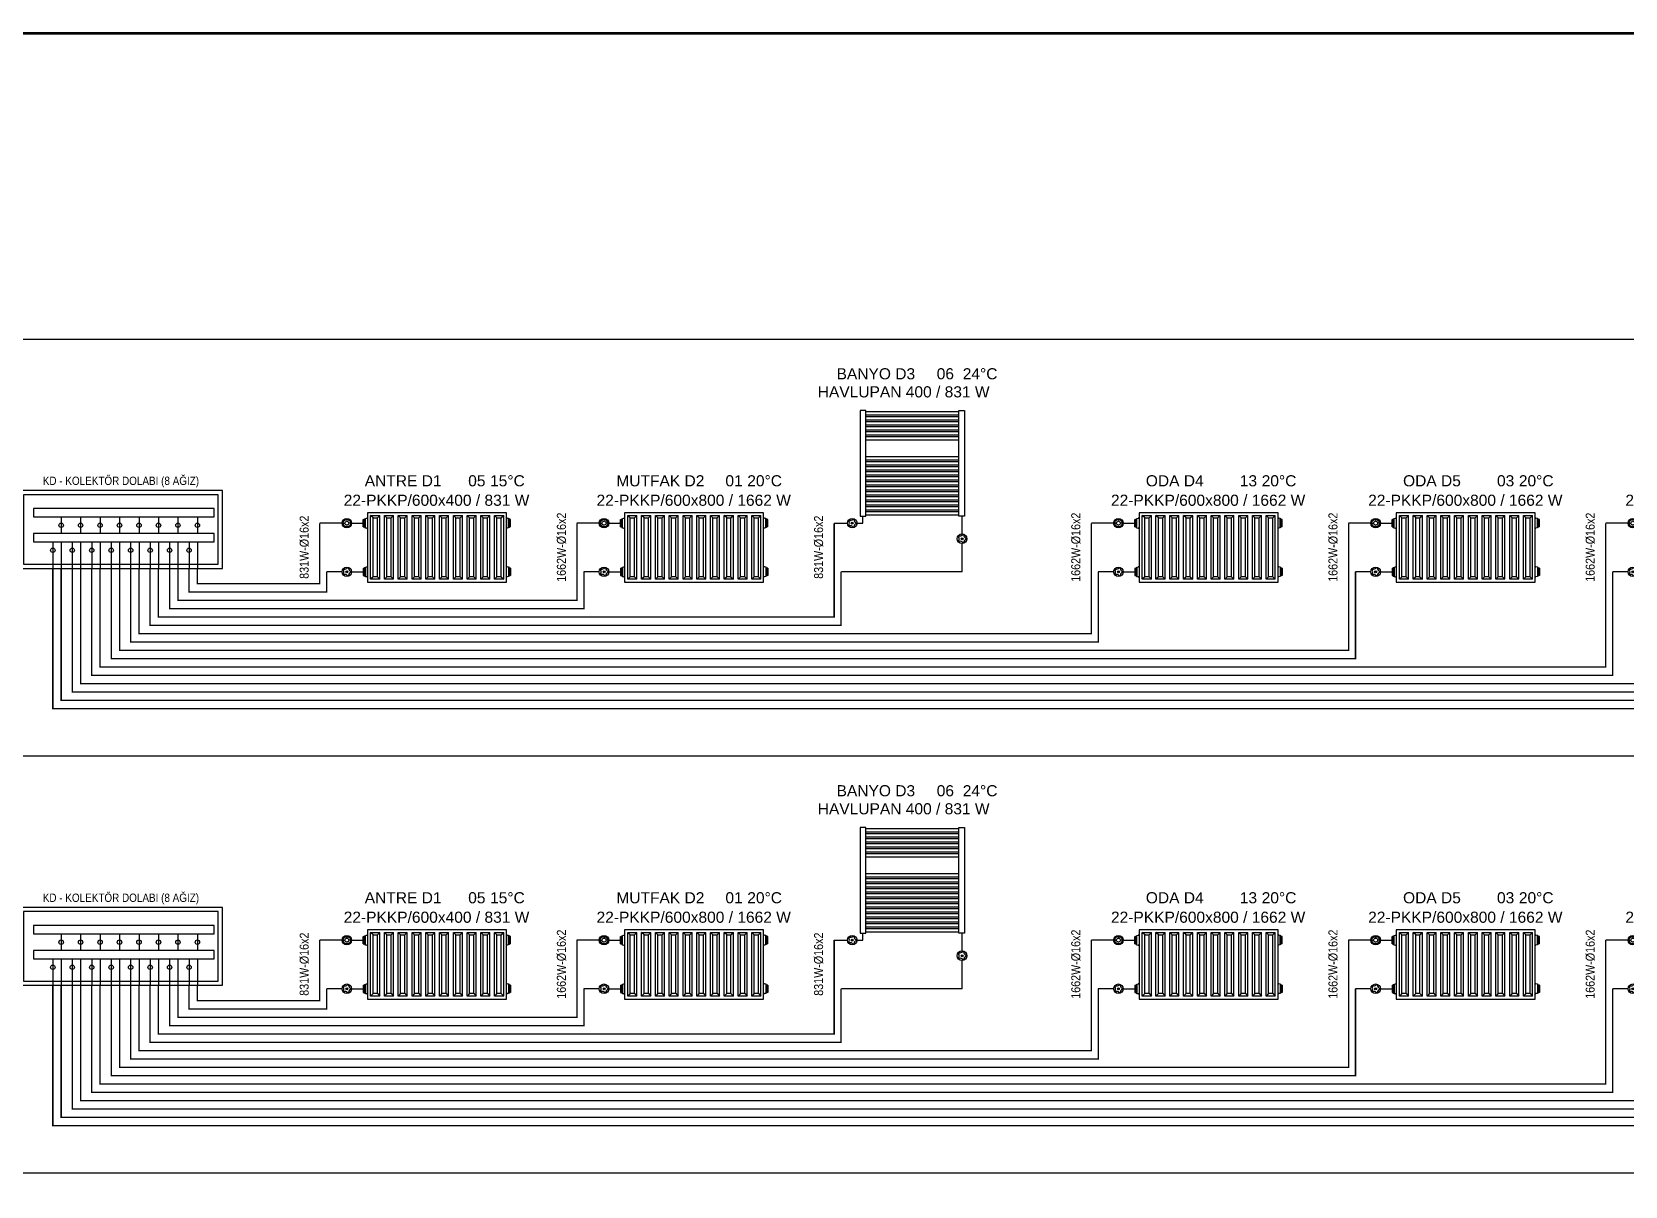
# Model space of a CAD drawing. Header units: centimetres. Extents: x -797 to 10101, y -12981 to 1521.
# Drawn here: x 2649 to 3795, y -2410 to -1579 of the extents above; entities that cross this region are included whole.
import ezdxf
from ezdxf.enums import TextEntityAlignment as Align

# ---------------------------------------------------------------- set-up
doc = ezdxf.new("R2010")
doc.units = ezdxf.units.CM
doc.linetypes.add('DASHED', pattern=[1.524, 1.27, -0.254])
doc.linetypes.add('ISITMA DONUS HATTI', pattern=[1.66, 1.57, -0.02, -0.07])
for name, color, linetype in [('MTY-ISITMA-DONUS-BORU', 30, 'ISITMA DONUS HATTI'), ('MTY-ISITMA-GIDIS-BORU', 10, 'Continuous'), ('MTY-RADYATÖR', 2, 'Continuous'), ('ROTAS-ISITMA-CAP', 41, 'Continuous'), ('ROTAS-ISITMA-DONUS', 30, 'DASHED'), ('ROTAS-ISITMA-GIDIS', 10, 'Continuous'), ('ROTAS-ISITMA-KOLEKTOR', 6, 'Continuous'), ('ROTAS-KAT-BANDI', 8, 'Continuous'), ('ROTAS-MASKE', 7, 'Continuous'), ('ROTAS-PAFTA', 7, 'Continuous'), ('ROTAS-RADYATOR', 2, 'Continuous')]:
    doc.layers.add(name, color=color, linetype=linetype)
doc.styles.add('MTYCAPLT', font='arial.ttf', dxfattribs={"width": 0.65, "height": 1})
doc.styles.add('ROTAS', font='arial.ttf')

# ---------------------------------------------------------------- blocks, each defined once
blk = doc.blocks.new('ROTAS-KOLEKTOR-SEMA-8')
for p, q in [((30, 37), (30, 25)), ((44, 37), (44, 25)), ((58, 37), (58, 25)), ((72, 37), (72, 25)), ((86, 37), (86, 25)), ((100, 37), (100, 25)), ((114, 37), (114, 25)), ((128, 37), (128, 25)), ((24, 19), (24, 0)), ((30, 19), (30, 0)), ((38, 19), (38, 0)), ((44, 19), (44, 0)), ((52, 19), (52, 0)), ((58, 19), (58, 0)), ((66, 19), (66, 0)), ((72, 19), (72, 0)), ((80, 19), (80, 0)), ((86, 19), (86, 0)), ((94, 19), (94, 0)), ((100, 19), (100, 0)), ((108, 19), (108, 0)), ((114, 19), (114, 0)), ((122, 19), (122, 0)), ((128, 19), (128, 0))]:
    blk.add_line(p, q)
for points in [[(0, 0), (146, 0), (146, 56), (0, 56)], [(3, 3), (143, 3), (143, 53), (3, 53)], [(10, 37), (140, 37), (140, 43), (10, 43)], [(10, 19), (140, 19), (140, 25), (10, 25)]]:
    blk.add_lwpolyline(points, close=True)
for centre in [(30, 31), (44, 31), (58, 31), (72, 31), (86, 31), (100, 31), (114, 31), (128, 31), (24, 13), (38, 13), (52, 13), (66, 13), (80, 13), (94, 13), (108, 13), (122, 13)]:
    blk.add_circle(centre, 1.6)
blk = doc.blocks.new('MTY-RADYATOR KOLON')
at = {"layer": 'MTY-ISITMA-DONUS-BORU'}
for p, q in [((11, 22.5), (0, 22.5)), ((17.9, 22.5), (26.3, 22.5))]:
    blk.add_line(p, q, dxfattribs=at)
at = {"layer": 'MTY-ISITMA-GIDIS-BORU'}
for p, q in [((11, 57.5), (-5, 57.5)), ((17.9, 57.5), (26.3, 57.5))]:
    blk.add_line(p, q, dxfattribs=at)
at = {"layer": 'MTY-RADYATÖR', "color": 15}
for p, q in [((11.7, 57.5), (12.5, 57.5)), ((12.3, 58.4), (11.9, 58.5)), ((12.8, 59.1), (12.5, 59.4)), ((13.4, 60), (13.6, 59.6)), ((14.5, 60.2), (14.5, 59.4)), ((15.5, 60), (15.3, 59.6)), ((16.1, 59.1), (16.4, 59.4)), ((17.2, 57.5), (16.4, 57.5)), ((16.6, 58.4), (17, 58.5)), ((26.3, 60.2), (27.2, 60.2)), ((26.3, 58.8), (26.3, 60.2)), ((26.3, 58.8), (27.2, 58.8)), ((26.3, 56.2), (26.3, 58.8)), ((27.2, 60.2), (27.2, 60.7)), ((27.2, 60.7), (27.8, 60.7)), ((27.2, 58.8), (27.2, 60.2)), ((27.2, 56.2), (27.2, 58.8)), ((27.8, 60.9), (28.8, 61)), ((27.8, 60.7), (27.8, 60.9)), ((27.8, 54.3), (27.8, 60.7)), ((31.6, 17.2), (31.6, 63)), ((31.6, 63), (38.2, 63)), ((33.4, 61.3), (31.6, 63)), ((33.4, 19), (33.4, 61.3)), ((33.4, 61.3), (36.5, 61.3)), ((36.5, 61.3), (38.2, 63)), ((36.5, 19), (36.5, 61.3)), ((38.2, 17.2), (38.2, 63)), ((41.5, 17.2), (41.5, 63)), ((43.3, 61.3), (41.5, 63)), ((41.5, 63), (48.1, 63)), ((43.3, 19), (43.3, 61.3)), ((43.3, 61.3), (46.4, 61.3)), ((46.4, 61.3), (48.1, 63)), ((46.4, 19), (46.4, 61.3)), ((48.1, 17.2), (48.1, 63)), ((51.5, 17.2), (51.5, 63)), ((53.2, 61.3), (51.5, 63)), ((51.5, 63), (58, 63)), ((53.2, 19), (53.2, 61.3)), ((53.2, 61.3), (56.3, 61.3)), ((56.3, 61.3), (58, 63)), ((56.3, 19), (56.3, 61.3)), ((58, 17.2), (58, 63)), ((61.4, 17.2), (61.4, 63)), ((61.4, 63), (67.9, 63)), ((63.1, 61.3), (61.4, 63)), ((63.1, 19), (63.1, 61.3)), ((63.1, 61.3), (66.2, 61.3)), ((66.2, 61.3), (67.9, 63)), ((66.2, 19), (66.2, 61.3)), ((67.9, 17.2), (67.9, 63)), ((71.3, 17.2), (71.3, 63)), ((71.3, 63), (77.8, 63)), ((73, 61.3), (71.3, 63)), ((73, 19), (73, 61.3)), ((73, 61.3), (76.1, 61.3)), ((76.1, 61.3), (77.8, 63)), ((76.1, 19), (76.1, 61.3)), ((77.8, 17.2), (77.8, 63)), ((81.2, 17.2), (81.2, 63)), ((81.2, 63), (87.7, 63)), ((82.9, 61.3), (81.2, 63)), ((82.9, 19), (82.9, 61.3)), ((82.9, 61.3), (86, 61.3)), ((86, 61.3), (87.7, 63)), ((86, 19), (86, 61.3)), ((87.7, 17.2), (87.7, 63)), ((91.1, 17.2), (91.1, 63)), ((91.1, 63), (97.6, 63)), ((92.8, 61.3), (91.1, 63)), ((92.8, 19), (92.8, 61.3)), ((92.8, 61.3), (95.9, 61.3)), ((95.9, 61.3), (97.6, 63)), ((95.9, 19), (95.9, 61.3)), ((97.6, 17.2), (97.6, 63)), ((101, 17.2), (101, 63)), ((101, 63), (107.5, 63)), ((102.7, 61.3), (101, 63)), ((102.7, 19), (102.7, 61.3)), ((102.7, 61.3), (105.8, 61.3)), ((105.8, 61.3), (107.5, 63)), ((105.8, 19), (105.8, 61.3)), ((107.5, 17.2), (107.5, 63)), ((110.9, 17.2), (110.9, 63)), ((110.9, 63), (117.4, 63)), ((112.6, 61.3), (110.9, 63)), ((112.6, 19), (112.6, 61.3)), ((112.6, 61.3), (115.7, 61.3)), ((115.7, 61.3), (117.4, 63)), ((115.7, 19), (115.7, 61.3)), ((117.4, 17.2), (117.4, 63)), ((120.8, 17.2), (120.8, 63)), ((120.8, 63), (127.3, 63)), ((122.5, 61.3), (120.8, 63)), ((122.5, 19), (122.5, 61.3)), ((122.5, 61.3), (125.6, 61.3)), ((125.6, 61.3), (127.3, 63)), ((125.6, 19), (125.6, 61.3)), ((127.3, 17.2), (127.3, 63)), ((130.8, 60.9), (129.8, 61)), ((130.8, 60.7), (130.8, 60.9)), ((130.8, 54.3), (130.8, 60.7)), ((131.4, 60.7), (130.8, 60.7)), ((131.4, 60.2), (131.4, 60.7)), ((132.3, 60.2), (131.4, 60.2)), ((131.4, 58.8), (131.4, 60.2)), ((132.3, 58.8), (131.4, 58.8)), ((131.4, 56.2), (131.4, 58.8)), ((132.3, 58.8), (132.3, 60.2)), ((132.3, 56.2), (132.3, 58.8)), ((12.3, 56.6), (11.9, 56.5)), ((12.8, 55.9), (12.5, 55.6)), ((13.4, 55), (13.6, 55.4)), ((14.5, 54.8), (14.5, 55.6)), ((15.5, 55), (15.3, 55.4)), ((16.1, 55.9), (16.4, 55.6)), ((16.6, 56.6), (17, 56.5)), ((26.3, 56.2), (27.2, 56.2)), ((26.3, 54.8), (26.3, 56.2)), ((26.3, 54.8), (27.2, 54.8)), ((27.2, 54.8), (27.2, 56.2)), ((27.2, 54.3), (27.2, 54.8)), ((27.2, 54.3), (27.8, 54.3)), ((27.8, 54.1), (27.8, 54.3)), ((27.8, 54.1), (28.8, 54)), ((130.8, 54.1), (129.8, 54)), ((131.4, 54.3), (130.8, 54.3)), ((130.8, 54.1), (130.8, 54.3)), ((132.3, 56.2), (131.4, 56.2)), ((131.4, 54.8), (131.4, 56.2)), ((132.3, 54.8), (131.4, 54.8)), ((131.4, 54.3), (131.4, 54.8)), ((132.3, 54.8), (132.3, 56.2)), ((26.3, 25.2), (27.2, 25.2)), ((26.3, 25.2), (26.3, 23.8)), ((26.3, 23.8), (27.2, 23.8)), ((26.3, 23.8), (26.3, 21.2)), ((27.2, 25.7), (27.8, 25.7)), ((27.2, 25.7), (27.2, 25.2)), ((27.2, 25.2), (27.2, 23.8)), ((27.2, 23.8), (27.2, 21.2)), ((27.8, 25.9), (28.8, 26)), ((27.8, 25.9), (27.8, 25.7)), ((27.8, 25.7), (27.8, 19.3)), ((130.8, 25.9), (129.8, 26)), ((130.8, 25.9), (130.8, 25.7)), ((130.8, 25.7), (130.8, 19.3)), ((131.4, 25.7), (130.8, 25.7)), ((131.4, 25.7), (131.4, 25.2)), ((132.3, 25.2), (131.4, 25.2)), ((131.4, 25.2), (131.4, 23.8)), ((132.3, 23.8), (131.4, 23.8)), ((131.4, 23.8), (131.4, 21.2)), ((132.3, 25.2), (132.3, 23.8)), ((132.3, 23.8), (132.3, 21.2)), ((15.2, 22.5), (13.8, 22.5)), ((26.3, 21.2), (27.2, 21.2)), ((26.3, 21.2), (26.3, 19.8)), ((26.3, 19.8), (27.2, 19.8)), ((27.2, 21.2), (27.2, 19.8)), ((27.2, 19.8), (27.2, 19.3)), ((27.2, 19.3), (27.8, 19.3)), ((27.8, 19.3), (27.8, 19.1)), ((27.8, 19.1), (28.8, 19)), ((33.4, 19), (31.6, 17.2)), ((38.2, 17.2), (31.6, 17.2)), ((36.5, 19), (33.4, 19)), ((36.5, 19), (38.2, 17.2)), ((43.3, 19), (41.5, 17.2)), ((48.1, 17.2), (41.5, 17.2)), ((46.4, 19), (43.3, 19)), ((46.4, 19), (48.1, 17.2)), ((53.2, 19), (51.5, 17.2)), ((58, 17.2), (51.5, 17.2)), ((56.3, 19), (53.2, 19)), ((56.3, 19), (58, 17.2)), ((63.1, 19), (61.4, 17.2)), ((67.9, 17.2), (61.4, 17.2)), ((66.2, 19), (63.1, 19)), ((66.2, 19), (67.9, 17.2)), ((73, 19), (71.3, 17.2)), ((77.8, 17.2), (71.3, 17.2)), ((76.1, 19), (73, 19)), ((76.1, 19), (77.8, 17.2)), ((82.9, 19), (81.2, 17.2)), ((87.7, 17.2), (81.2, 17.2)), ((86, 19), (82.9, 19)), ((86, 19), (87.7, 17.2)), ((92.8, 19), (91.1, 17.2)), ((97.6, 17.2), (91.1, 17.2)), ((95.9, 19), (92.8, 19)), ((95.9, 19), (97.6, 17.2)), ((102.7, 19), (101, 17.2)), ((107.5, 17.2), (101, 17.2)), ((105.8, 19), (102.7, 19)), ((105.8, 19), (107.5, 17.2)), ((112.6, 19), (110.9, 17.2)), ((117.4, 17.2), (110.9, 17.2)), ((115.7, 19), (112.6, 19)), ((115.7, 19), (117.4, 17.2)), ((122.5, 19), (120.8, 17.2)), ((127.3, 17.2), (120.8, 17.2)), ((125.6, 19), (122.5, 19)), ((125.6, 19), (127.3, 17.2)), ((130.8, 19.1), (129.8, 19)), ((130.8, 19.3), (130.8, 19.1)), ((131.4, 19.3), (130.8, 19.3)), ((132.3, 21.2), (131.4, 21.2)), ((131.4, 21.2), (131.4, 19.8)), ((132.3, 19.8), (131.4, 19.8)), ((131.4, 19.8), (131.4, 19.3)), ((132.3, 21.2), (132.3, 19.8))]:
    blk.add_line(p, q, dxfattribs=at)
blk.add_lwpolyline([(129.3, 65), (29.3, 65), (29.3, 15), (129.3, 15)], close=True, dxfattribs=at)
for centre, radius in [((14.5, 57.5), 3.45), ((14.5, 57.5), 2.72), ((14.5, 57.5), 1.41), ((14.5, 22.5), 3.45), ((14.5, 22.5), 0.697)]:
    blk.add_circle(centre, radius, dxfattribs=at)
for centre, radius, start, end in [((28.7, 61.6), 0.575, 274, 350), ((129.8, 61.6), 0.575, 190, 266), ((28.7, 53.4), 0.575, 10, 86), ((129.8, 53.4), 0.575, 94, 170), ((12.6, 23.9), 0.622, 108, 180), ((10.3, 22.5), 2.15, 320.2532, 39.7468), ((12.5, 28.5), 4.01, 267.9571, 308.0429), ((15.2, 24.7), 0.622, 36, 108), ((18.5, 25.4), 2.8, 186.5365, 245.4635), ((28.7, 26.6), 0.575, 274, 350), ((129.8, 26.6), 0.575, 190, 266), ((12.6, 21.1), 0.622, 180, 252), ((13.1, 18.2), 2.44, 37.6114, 106.3886), ((15.2, 20.3), 0.622, 252, 324), ((18.3, 19.7), 2.6, 112.1116, 175.8884), ((16.8, 22.5), 0.622, 324, 36), ((28.7, 18.4), 0.575, 10, 86), ((129.8, 18.4), 0.575, 94, 170)]:
    blk.add_arc(centre, radius, start, end, dxfattribs=at)
at = {"layer": 'MTY-RADYATÖR', "color": 2, "style": 'MTYCAPLT', "width": 0.65}
for tag, p, height in [('MAHAL_001', (63.5, 86), 10), ('RAD_001', (69.6, 72.5), 10), ('NO_001', (33.9, 42.2), 15), ('DERECE_001', (86.3, 32.4), 10)]:
    blk.add_attdef(tag, p, '', height=height, dxfattribs=at)
blk = doc.blocks.new('MTY-RADYATÖR BANYOPAN KOLON')
at = {"layer": 'MTY-ISITMA-DONUS-BORU'}
for p, q in [((87, 49.7), (87, 62.5)), ((87, 22.5), (87, 42.8)), ((87, 22.5), (0, 22.5))]:
    blk.add_line(p, q, dxfattribs=at)
at = {"layer": 'MTY-ISITMA-GIDIS-BORU'}
for p, q in [((-5, 57.5), (4.6, 57.5)), ((11.5, 57.5), (15.7, 57.5)), ((15.7, 57.5), (15.7, 62.5))]:
    blk.add_line(p, q, dxfattribs=at)
at = {"layer": 'MTY-RADYATÖR', "color": 15}
for p, q in [((8.7, 57.5), (7.3, 57.5)), ((87.7, 46.3), (86.3, 46.3))]:
    blk.add_line(p, q, dxfattribs=at)
at = {"layer": 'MTY-RADYATÖR', "color": 15, "linetype": 'ByBlock'}
for points in [[(13.7, 138.5), (13.7, 62.5)], [(17.7, 138.5), (13.7, 138.5)], [(17.7, 62.5), (17.7, 138.5)], [(84.7, 137.7), (17.7, 137.7)], [(84.7, 62.5), (84.7, 138.5)], [(84.7, 138.5), (88.7, 138.5)], [(88.7, 138.5), (88.7, 62.5)], [(84.7, 135.2), (17.7, 135.2)], [(84.7, 134.1), (17.7, 134.1)], [(84.7, 131.6), (17.7, 131.6)], [(84.7, 130.5), (17.7, 130.5)], [(84.7, 128), (17.7, 128)], [(84.7, 126.9), (17.7, 126.9)], [(84.7, 124.4), (17.7, 124.4)], [(84.7, 123.3), (17.7, 123.3)], [(84.7, 120.8), (17.7, 120.8)], [(84.7, 119.7), (17.7, 119.7)], [(84.7, 117.2), (17.7, 117.2)], [(84.7, 105.3), (17.7, 105.3)], [(84.7, 102.8), (17.7, 102.8)], [(84.7, 101.7), (17.7, 101.7)], [(84.7, 99.2), (17.7, 99.2)], [(84.7, 98.1), (17.7, 98.1)], [(84.7, 95.6), (17.7, 95.6)], [(84.7, 94.5), (17.7, 94.5)], [(84.7, 92), (17.7, 92)], [(84.7, 90.9), (17.7, 90.9)], [(84.7, 88.4), (17.7, 88.4)], [(84.7, 87.3), (17.7, 87.3)], [(84.7, 84.8), (17.7, 84.8)], [(84.7, 83.7), (17.7, 83.7)], [(84.7, 81.2), (17.7, 81.2)], [(84.7, 80.1), (17.7, 80.1)], [(84.7, 77.6), (17.7, 77.6)], [(84.7, 76.5), (17.7, 76.5)], [(84.7, 74), (17.7, 74)], [(84.7, 72.9), (17.7, 72.9)], [(84.7, 70.4), (17.7, 70.4)], [(84.7, 69.3), (17.7, 69.3)], [(13.7, 62.5), (17.7, 62.5)], [(84.7, 66.9), (17.7, 66.9)], [(84.7, 65.7), (17.7, 65.7)], [(84.7, 63.2), (17.7, 63.2)], [(88.7, 62.5), (84.7, 62.5)]]:
    blk.add_lwpolyline(points, dxfattribs=at)
at = {"layer": 'MTY-RADYATÖR', "color": 15}
for centre, radius in [((8, 57.5), 3.45), ((8, 57.5), 0.697), ((87, 46.3), 3.45), ((87, 46.3), 0.697)]:
    blk.add_circle(centre, radius, dxfattribs=at)
for centre, radius, start, end in [((6.1, 58.9), 0.622, 108, 180), ((3.8, 57.5), 2.15, 320.2532, 39.7468), ((6.1, 63.5), 4.01, 267.9571, 308.0429), ((8.7, 59.7), 0.622, 36, 108), ((12, 60.4), 2.8, 186.5365, 245.4635), ((10.4, 57.5), 0.622, 324, 36), ((6.1, 56.1), 0.622, 180, 252), ((6.6, 53.2), 2.44, 37.6114, 106.3886), ((8.7, 55.3), 0.622, 252, 324), ((11.8, 54.7), 2.6, 112.1116, 175.8884), ((85.1, 47.7), 0.622, 108, 180), ((82.8, 46.3), 2.15, 320.2532, 39.7468), ((85, 52.3), 4.01, 267.9571, 308.0429), ((87.7, 48.5), 0.622, 36, 108), ((91, 49.2), 2.8, 186.5365, 245.4635), ((90.8, 43.5), 2.6, 112.1116, 175.8884), ((89.3, 46.3), 0.622, 324, 36), ((85.1, 44.9), 0.622, 180, 252), ((85.6, 42), 2.44, 37.6114, 106.3886), ((87.7, 44.1), 0.622, 252, 324)]:
    blk.add_arc(centre, radius, start, end, dxfattribs=at)
at = {"layer": 'MTY-RADYATÖR', "style": 'MTYCAPLT', "width": 0.65}
for tag, p, height in [('MAHAL_001', (35.4, 157.7), 10), ('RAD_001', (41.5, 142.7), 10), ('DERECE_001', (32.2, 111.8), 10), ('NO_001', (40.8, 78), 15)]:
    blk.add_attdef(tag, p, '', height=height, dxfattribs=at)

msp = doc.modelspace()

# ---------------------------------------------------------------- linework, layer by layer
at = {"layer": 'ROTAS-ISITMA-DONUS', "ltscale": 12, "const_width": 1}
for points in [[(2664, -1965), (2664, -2066), (4156, -2066), (4156, -1967.5)], [(2678, -1965), (2678, -2054), (3971, -2054), (3971, -1967.5)], [(2692, -1965), (2692, -2042), (3786, -2042), (3786, -1967.5)], [(2706, -1965), (2706, -2030), (3601, -2030), (3601, -1967.5)], [(2720, -1965), (2720, -2018), (3416, -2018), (3416, -1967.5)], [(2734, -1965), (2734, -2006), (3231, -2006), (3231, -1967.5)], [(2748, -1965), (2748, -1994), (3046, -1994), (3046, -1967.5)], [(2762, -1965), (2762, -1982), (2861, -1982), (2861, -1967.5)], [(2664, -2265), (2664, -2366), (4156, -2366), (4156, -2267.5)], [(2678, -2265), (2678, -2354), (3971, -2354), (3971, -2267.5)], [(2692, -2265), (2692, -2342), (3786, -2342), (3786, -2267.5)], [(2706, -2265), (2706, -2330), (3601, -2330), (3601, -2267.5)], [(2720, -2265), (2720, -2318), (3416, -2318), (3416, -2267.5)], [(2734, -2265), (2734, -2306), (3231, -2306), (3231, -2267.5)], [(2748, -2265), (2748, -2294), (3046, -2294), (3046, -2267.5)], [(2762, -2265), (2762, -2282), (2861, -2282), (2861, -2267.5)]]:
    msp.add_lwpolyline(points, dxfattribs=at)
at = {"layer": 'ROTAS-ISITMA-GIDIS', "const_width": 1}
for points in [[(2670, -1965), (2670, -2060), (4151, -2060), (4151, -1932.5)], [(2684, -1965), (2684, -2048), (3966, -2048), (3966, -1932.5)], [(2698, -1965), (2698, -2036), (3781, -2036), (3781, -1932.5)], [(2712, -1965), (2712, -2024), (3596, -2024), (3596, -1932.5)], [(2726, -1965), (2726, -2012), (3411, -2012), (3411, -1932.5)], [(2740, -1965), (2740, -2000), (3226, -2000), (3226, -1932.5)], [(2754, -1965), (2754, -1988), (3041, -1988), (3041, -1932.5)], [(2768, -1965), (2768, -1976), (2856, -1976), (2856, -1932.5)], [(2670, -2265), (2670, -2360), (4151, -2360), (4151, -2232.5)], [(2684, -2265), (2684, -2348), (3966, -2348), (3966, -2232.5)], [(2698, -2265), (2698, -2336), (3781, -2336), (3781, -2232.5)], [(2712, -2265), (2712, -2324), (3596, -2324), (3596, -2232.5)], [(2726, -2265), (2726, -2312), (3411, -2312), (3411, -2232.5)], [(2740, -2265), (2740, -2300), (3226, -2300), (3226, -2232.5)], [(2754, -2265), (2754, -2288), (3041, -2288), (3041, -2232.5)], [(2768, -2265), (2768, -2276), (2856, -2276), (2856, -2232.5)]]:
    msp.add_lwpolyline(points, dxfattribs=at)
at = {"layer": 'ROTAS-KAT-BANDI'}
for points in [[(2000, -1800), (7400, -1800)], [(2000, -2100), (7400, -2100)], [(2000, -2400), (7400, -2400)]]:
    msp.add_lwpolyline(points, dxfattribs=at)

# ---------------------------------------------------------------- block references
at = {"layer": 'ROTAS-ISITMA-KOLEKTOR'}
for p in [(2640, -1965), (2640, -2265)]:
    msp.add_blockref('ROTAS-KOLEKTOR-SEMA-8', p, dxfattribs=at)
at = {"layer": 'ROTAS-RADYATOR'}
ref = msp.add_blockref('MTY-RADYATOR KOLON', (3786, -1990), dxfattribs=at)
ref.add_attrib('RAD_001', '22-PKKP/600x800 / 1662 W', dxfattribs={"layer": 'MTY-RADYATÖR', "color": 2, "height": 8, "style": 'MTYCAPLT'}).set_placement((3865, -1916), align=Align.MIDDLE_CENTER)
ref.add_attrib('NO_001', '04', dxfattribs={"layer": 'MTY-RADYATÖR', "color": 2, "height": 8, "style": 'MTYCAPLT'}).set_placement((3894, -1902), align=Align.MIDDLE_CENTER)
ref.add_attrib('DERECE_001', '20°C', dxfattribs={"layer": 'MTY-RADYATÖR', "color": 2, "height": 8, "style": 'MTYCAPLT'}).set_placement((3916, -1902), align=Align.MIDDLE_CENTER)
ref.add_attrib('MAHAL_001', 'ODA D6', dxfattribs={"layer": 'MTY-RADYATÖR', "color": 2, "height": 8, "style": 'MTYCAPLT'}).set_placement((3841, -1902), align=Align.MIDDLE_CENTER)
ref = msp.add_blockref('MTY-RADYATOR KOLON', (3786, -2290), dxfattribs=at)
ref.add_attrib('RAD_001', '22-PKKP/600x800 / 1662 W', dxfattribs={"layer": 'MTY-RADYATÖR', "color": 2, "height": 8, "style": 'MTYCAPLT'}).set_placement((3865, -2216), align=Align.MIDDLE_CENTER)
ref.add_attrib('NO_001', '04', dxfattribs={"layer": 'MTY-RADYATÖR', "color": 2, "height": 8, "style": 'MTYCAPLT'}).set_placement((3894, -2202), align=Align.MIDDLE_CENTER)
ref.add_attrib('DERECE_001', '20°C', dxfattribs={"layer": 'MTY-RADYATÖR', "color": 2, "height": 8, "style": 'MTYCAPLT'}).set_placement((3916, -2202), align=Align.MIDDLE_CENTER)
ref.add_attrib('MAHAL_001', 'ODA D6', dxfattribs={"layer": 'MTY-RADYATÖR', "color": 2, "height": 8, "style": 'MTYCAPLT'}).set_placement((3841, -2202), align=Align.MIDDLE_CENTER)

# ---------------------------------------------------------------- wipeouts: each hides what was drawn before it
for points in [[(3224, -1844), (3324, -1844), (3324, -1832), (3224, -1832)], [(2880.8, -1922), (2995.2, -1922), (2995.2, -1910), (2880.8, -1910)], [(3063.4, -1922), (3182.6, -1922), (3182.6, -1910), (3063.4, -1910)], [(3433.4, -1922), (3552.6, -1922), (3552.6, -1910), (3433.4, -1910)], [(3618.4, -1922), (3737.6, -1922), (3737.6, -1910), (3618.4, -1910)], [(3224, -2144), (3324, -2144), (3324, -2132), (3224, -2132)], [(2880.8, -2222), (2995.2, -2222), (2995.2, -2210), (2880.8, -2210)], [(3063.4, -2222), (3182.6, -2222), (3182.6, -2210), (3063.4, -2210)], [(3433.4, -2222), (3552.6, -2222), (3552.6, -2210), (3433.4, -2210)], [(3618.4, -2222), (3737.6, -2222), (3737.6, -2210), (3618.4, -2210)]]:
    msp.add_wipeout(points).dxf.layer = 'ROTAS-MASKE'

# ---------------------------------------------------------------- next in the draw order: wipeouts: each hides what was drawn before it
for points in [[(3232.8, -1831), (3275.2, -1831), (3275.2, -1819), (3232.8, -1819)], [(3297.2, -1831), (3310.8, -1831), (3310.8, -1819), (3297.2, -1819)], [(3317.4, -1831), (3340.6, -1831), (3340.6, -1819), (3317.4, -1819)], [(2665.6, -1906.5), (2757.4, -1906.5), (2757.4, -1897.5), (2665.6, -1897.5)], [(2892.8, -1908), (2935.2, -1908), (2935.2, -1896), (2892.8, -1896)], [(2960.2, -1908), (2973.8, -1908), (2973.8, -1896), (2960.2, -1896)], [(3075.4, -1908), (3122.6, -1908), (3122.6, -1896), (3075.4, -1896)], [(3145.2, -1908), (3158.8, -1908), (3158.8, -1896), (3145.2, -1896)], [(3452.6, -1908), (3485.4, -1908), (3485.4, -1896), (3452.6, -1896)], [(3515.2, -1908), (3528.8, -1908), (3528.8, -1896), (3515.2, -1896)], [(3637.6, -1908), (3670.4, -1908), (3670.4, -1896), (3637.6, -1896)], [(3700.2, -1908), (3713.8, -1908), (3713.8, -1896), (3700.2, -1896)], [(3776.6, -1971.2), (3776.6, -1931.5), (3766.9, -1931.5), (3766.9, -1971.2)], [(3232.8, -2131), (3275.2, -2131), (3275.2, -2119), (3232.8, -2119)], [(3297.2, -2131), (3310.8, -2131), (3310.8, -2119), (3297.2, -2119)], [(3317.4, -2131), (3340.6, -2131), (3340.6, -2119), (3317.4, -2119)], [(2665.6, -2206.5), (2757.4, -2206.5), (2757.4, -2197.5), (2665.6, -2197.5)], [(2892.8, -2208), (2935.2, -2208), (2935.2, -2196), (2892.8, -2196)], [(2960.2, -2208), (2973.8, -2208), (2973.8, -2196), (2960.2, -2196)], [(3075.4, -2208), (3122.6, -2208), (3122.6, -2196), (3075.4, -2196)], [(3145.2, -2208), (3158.8, -2208), (3158.8, -2196), (3145.2, -2196)], [(3452.6, -2208), (3485.4, -2208), (3485.4, -2196), (3452.6, -2196)], [(3515.2, -2208), (3528.8, -2208), (3528.8, -2196), (3515.2, -2196)], [(3637.6, -2208), (3670.4, -2208), (3670.4, -2196), (3637.6, -2196)], [(3700.2, -2208), (3713.8, -2208), (3713.8, -2196), (3700.2, -2196)], [(3776.6, -2271.2), (3776.6, -2231.5), (3766.9, -2231.5), (3766.9, -2271.2)]]:
    msp.add_wipeout(points).dxf.layer = 'ROTAS-MASKE'

# ---------------------------------------------------------------- next in the draw order: block references
ref = msp.add_blockref('MTY-RADYATÖR BANYOPAN KOLON', (3231, -1990), dxfattribs=at)
ref.add_attrib('RAD_001', 'HAVLUPAN 400 / 831 W', dxfattribs={"layer": 'MTY-RADYATÖR', "height": 8, "style": 'MTYCAPLT'}).set_placement((3276, -1838), align=Align.MIDDLE_CENTER)
ref.add_attrib('NO_001', '06', dxfattribs={"layer": 'MTY-RADYATÖR', "height": 8, "style": 'MTYCAPLT'}).set_placement((3306, -1825), align=Align.MIDDLE_CENTER)
ref.add_attrib('DERECE_001', '24°C', dxfattribs={"layer": 'MTY-RADYATÖR', "height": 8, "style": 'MTYCAPLT'}).set_placement((3331, -1825), align=Align.MIDDLE_CENTER)
ref.add_attrib('MAHAL_001', 'BANYO D3', dxfattribs={"layer": 'MTY-RADYATÖR', "height": 8, "style": 'MTYCAPLT'}).set_placement((3256, -1825), align=Align.MIDDLE_CENTER)
ref = msp.add_blockref('MTY-RADYATÖR BANYOPAN KOLON', (3231, -2290), dxfattribs=at)
ref.add_attrib('RAD_001', 'HAVLUPAN 400 / 831 W', dxfattribs={"layer": 'MTY-RADYATÖR', "height": 8, "style": 'MTYCAPLT'}).set_placement((3276, -2138), align=Align.MIDDLE_CENTER)
ref.add_attrib('NO_001', '06', dxfattribs={"layer": 'MTY-RADYATÖR', "height": 8, "style": 'MTYCAPLT'}).set_placement((3306, -2125), align=Align.MIDDLE_CENTER)
ref.add_attrib('DERECE_001', '24°C', dxfattribs={"layer": 'MTY-RADYATÖR', "height": 8, "style": 'MTYCAPLT'}).set_placement((3331, -2125), align=Align.MIDDLE_CENTER)
ref.add_attrib('MAHAL_001', 'BANYO D3', dxfattribs={"layer": 'MTY-RADYATÖR', "height": 8, "style": 'MTYCAPLT'}).set_placement((3256, -2125), align=Align.MIDDLE_CENTER)

# ---------------------------------------------------------------- next in the draw order: texts
at = {"layer": 'ROTAS-ISITMA-CAP', "style": 'ROTAS', "width": 0.85}
for p in [(3775, -1949.8), (3775, -2249.8)]:
    msp.add_text('1662W-Ø16x2', height=6.5, rotation=90, dxfattribs=at).set_placement(p, align=Align.BOTTOM_CENTER)
at = {"layer": 'ROTAS-ISITMA-KOLEKTOR', "style": 'ROTAS', "width": 0.85}
for p in [(2713, -1902), (2713, -2202)]:
    msp.add_text('KD - KOLEKTÖR DOLABI (8 AĞIZ)', height=6, dxfattribs=at).set_placement(p, align=Align.MIDDLE_CENTER)

# ---------------------------------------------------------------- next in the draw order: wipeouts: each hides what was drawn before it
for points in [[(2977.4, -1908), (3000.6, -1908), (3000.6, -1896), (2977.4, -1896)], [(3162.4, -1908), (3185.6, -1908), (3185.6, -1896), (3162.4, -1896)], [(3532.4, -1908), (3555.6, -1908), (3555.6, -1896), (3532.4, -1896)], [(3717.4, -1908), (3740.6, -1908), (3740.6, -1896), (3717.4, -1896)], [(2977.4, -2208), (3000.6, -2208), (3000.6, -2196), (2977.4, -2196)], [(3162.4, -2208), (3185.6, -2208), (3185.6, -2196), (3162.4, -2196)], [(3532.4, -2208), (3555.6, -2208), (3555.6, -2196), (3532.4, -2196)], [(3717.4, -2208), (3740.6, -2208), (3740.6, -2196), (3717.4, -2196)]]:
    msp.add_wipeout(points).dxf.layer = 'ROTAS-MASKE'

# ---------------------------------------------------------------- next in the draw order: block references
at = {"layer": 'ROTAS-RADYATOR'}
ref = msp.add_blockref('MTY-RADYATOR KOLON', (2861, -1990), dxfattribs=at)
ref.add_attrib('RAD_001', '22-PKKP/600x400 / 831 W', dxfattribs={"layer": 'MTY-RADYATÖR', "color": 2, "height": 8, "style": 'MTYCAPLT'}).set_placement((2940, -1916), align=Align.MIDDLE_CENTER)
ref.add_attrib('NO_001', '05', dxfattribs={"layer": 'MTY-RADYATÖR', "color": 2, "height": 8, "style": 'MTYCAPLT'}).set_placement((2969, -1902), align=Align.MIDDLE_CENTER)
ref.add_attrib('DERECE_001', '15°C', dxfattribs={"layer": 'MTY-RADYATÖR', "color": 2, "height": 8, "style": 'MTYCAPLT'}).set_placement((2991, -1902), align=Align.MIDDLE_CENTER)
ref.add_attrib('MAHAL_001', 'ANTRE D1', dxfattribs={"layer": 'MTY-RADYATÖR', "color": 2, "height": 8, "style": 'MTYCAPLT'}).set_placement((2916, -1902), align=Align.MIDDLE_CENTER)
ref = msp.add_blockref('MTY-RADYATOR KOLON', (3046, -1990), dxfattribs=at)
ref.add_attrib('RAD_001', '22-PKKP/600x800 / 1662 W', dxfattribs={"layer": 'MTY-RADYATÖR', "color": 2, "height": 8, "style": 'MTYCAPLT'}).set_placement((3125, -1916), align=Align.MIDDLE_CENTER)
ref.add_attrib('NO_001', '01', dxfattribs={"layer": 'MTY-RADYATÖR', "color": 2, "height": 8, "style": 'MTYCAPLT'}).set_placement((3154, -1902), align=Align.MIDDLE_CENTER)
ref.add_attrib('DERECE_001', '20°C', dxfattribs={"layer": 'MTY-RADYATÖR', "color": 2, "height": 8, "style": 'MTYCAPLT'}).set_placement((3176, -1902), align=Align.MIDDLE_CENTER)
ref.add_attrib('MAHAL_001', 'MUTFAK D2', dxfattribs={"layer": 'MTY-RADYATÖR', "color": 2, "height": 8, "style": 'MTYCAPLT'}).set_placement((3101, -1902), align=Align.MIDDLE_CENTER)
ref = msp.add_blockref('MTY-RADYATOR KOLON', (3416, -1990), dxfattribs=at)
ref.add_attrib('RAD_001', '22-PKKP/600x800 / 1662 W', dxfattribs={"layer": 'MTY-RADYATÖR', "color": 2, "height": 8, "style": 'MTYCAPLT'}).set_placement((3495, -1916), align=Align.MIDDLE_CENTER)
ref.add_attrib('NO_001', '13', dxfattribs={"layer": 'MTY-RADYATÖR', "color": 2, "height": 8, "style": 'MTYCAPLT'}).set_placement((3524, -1902), align=Align.MIDDLE_CENTER)
ref.add_attrib('DERECE_001', '20°C', dxfattribs={"layer": 'MTY-RADYATÖR', "color": 2, "height": 8, "style": 'MTYCAPLT'}).set_placement((3546, -1902), align=Align.MIDDLE_CENTER)
ref.add_attrib('MAHAL_001', 'ODA D4', dxfattribs={"layer": 'MTY-RADYATÖR', "color": 2, "height": 8, "style": 'MTYCAPLT'}).set_placement((3471, -1902), align=Align.MIDDLE_CENTER)
ref = msp.add_blockref('MTY-RADYATOR KOLON', (3601, -1990), dxfattribs=at)
ref.add_attrib('RAD_001', '22-PKKP/600x800 / 1662 W', dxfattribs={"layer": 'MTY-RADYATÖR', "color": 2, "height": 8, "style": 'MTYCAPLT'}).set_placement((3680, -1916), align=Align.MIDDLE_CENTER)
ref.add_attrib('NO_001', '03', dxfattribs={"layer": 'MTY-RADYATÖR', "color": 2, "height": 8, "style": 'MTYCAPLT'}).set_placement((3709, -1902), align=Align.MIDDLE_CENTER)
ref.add_attrib('DERECE_001', '20°C', dxfattribs={"layer": 'MTY-RADYATÖR', "color": 2, "height": 8, "style": 'MTYCAPLT'}).set_placement((3731, -1902), align=Align.MIDDLE_CENTER)
ref.add_attrib('MAHAL_001', 'ODA D5', dxfattribs={"layer": 'MTY-RADYATÖR', "color": 2, "height": 8, "style": 'MTYCAPLT'}).set_placement((3656, -1902), align=Align.MIDDLE_CENTER)
ref = msp.add_blockref('MTY-RADYATOR KOLON', (2861, -2290), dxfattribs=at)
ref.add_attrib('RAD_001', '22-PKKP/600x400 / 831 W', dxfattribs={"layer": 'MTY-RADYATÖR', "color": 2, "height": 8, "style": 'MTYCAPLT'}).set_placement((2940, -2216), align=Align.MIDDLE_CENTER)
ref.add_attrib('NO_001', '05', dxfattribs={"layer": 'MTY-RADYATÖR', "color": 2, "height": 8, "style": 'MTYCAPLT'}).set_placement((2969, -2202), align=Align.MIDDLE_CENTER)
ref.add_attrib('DERECE_001', '15°C', dxfattribs={"layer": 'MTY-RADYATÖR', "color": 2, "height": 8, "style": 'MTYCAPLT'}).set_placement((2991, -2202), align=Align.MIDDLE_CENTER)
ref.add_attrib('MAHAL_001', 'ANTRE D1', dxfattribs={"layer": 'MTY-RADYATÖR', "color": 2, "height": 8, "style": 'MTYCAPLT'}).set_placement((2916, -2202), align=Align.MIDDLE_CENTER)
ref = msp.add_blockref('MTY-RADYATOR KOLON', (3046, -2290), dxfattribs=at)
ref.add_attrib('RAD_001', '22-PKKP/600x800 / 1662 W', dxfattribs={"layer": 'MTY-RADYATÖR', "color": 2, "height": 8, "style": 'MTYCAPLT'}).set_placement((3125, -2216), align=Align.MIDDLE_CENTER)
ref.add_attrib('NO_001', '01', dxfattribs={"layer": 'MTY-RADYATÖR', "color": 2, "height": 8, "style": 'MTYCAPLT'}).set_placement((3154, -2202), align=Align.MIDDLE_CENTER)
ref.add_attrib('DERECE_001', '20°C', dxfattribs={"layer": 'MTY-RADYATÖR', "color": 2, "height": 8, "style": 'MTYCAPLT'}).set_placement((3176, -2202), align=Align.MIDDLE_CENTER)
ref.add_attrib('MAHAL_001', 'MUTFAK D2', dxfattribs={"layer": 'MTY-RADYATÖR', "color": 2, "height": 8, "style": 'MTYCAPLT'}).set_placement((3101, -2202), align=Align.MIDDLE_CENTER)
ref = msp.add_blockref('MTY-RADYATOR KOLON', (3416, -2290), dxfattribs=at)
ref.add_attrib('RAD_001', '22-PKKP/600x800 / 1662 W', dxfattribs={"layer": 'MTY-RADYATÖR', "color": 2, "height": 8, "style": 'MTYCAPLT'}).set_placement((3495, -2216), align=Align.MIDDLE_CENTER)
ref.add_attrib('NO_001', '13', dxfattribs={"layer": 'MTY-RADYATÖR', "color": 2, "height": 8, "style": 'MTYCAPLT'}).set_placement((3524, -2202), align=Align.MIDDLE_CENTER)
ref.add_attrib('DERECE_001', '20°C', dxfattribs={"layer": 'MTY-RADYATÖR', "color": 2, "height": 8, "style": 'MTYCAPLT'}).set_placement((3546, -2202), align=Align.MIDDLE_CENTER)
ref.add_attrib('MAHAL_001', 'ODA D4', dxfattribs={"layer": 'MTY-RADYATÖR', "color": 2, "height": 8, "style": 'MTYCAPLT'}).set_placement((3471, -2202), align=Align.MIDDLE_CENTER)
ref = msp.add_blockref('MTY-RADYATOR KOLON', (3601, -2290), dxfattribs=at)
ref.add_attrib('RAD_001', '22-PKKP/600x800 / 1662 W', dxfattribs={"layer": 'MTY-RADYATÖR', "color": 2, "height": 8, "style": 'MTYCAPLT'}).set_placement((3680, -2216), align=Align.MIDDLE_CENTER)
ref.add_attrib('NO_001', '03', dxfattribs={"layer": 'MTY-RADYATÖR', "color": 2, "height": 8, "style": 'MTYCAPLT'}).set_placement((3709, -2202), align=Align.MIDDLE_CENTER)
ref.add_attrib('DERECE_001', '20°C', dxfattribs={"layer": 'MTY-RADYATÖR', "color": 2, "height": 8, "style": 'MTYCAPLT'}).set_placement((3731, -2202), align=Align.MIDDLE_CENTER)
ref.add_attrib('MAHAL_001', 'ODA D5', dxfattribs={"layer": 'MTY-RADYATÖR', "color": 2, "height": 8, "style": 'MTYCAPLT'}).set_placement((3656, -2202), align=Align.MIDDLE_CENTER)

# ---------------------------------------------------------------- next in the draw order: wipeouts: each hides what was drawn before it
for points in [[(3221.6, -1969.6), (3221.6, -1933.2), (3211.9, -1933.2), (3211.9, -1969.6)], [(3221.6, -2269.6), (3221.6, -2233.2), (3211.9, -2233.2), (3211.9, -2269.6)]]:
    msp.add_wipeout(points).dxf.layer = 'ROTAS-MASKE'

# ---------------------------------------------------------------- next in the draw order: texts
at = {"layer": 'ROTAS-ISITMA-CAP', "style": 'ROTAS', "width": 0.85}
for p in [(3220, -1949.8), (3220, -2249.8)]:
    msp.add_text('831W-Ø16x2', height=6.5, rotation=90, dxfattribs=at).set_placement(p, align=Align.BOTTOM_CENTER)

# ---------------------------------------------------------------- next in the draw order: wipeouts: each hides what was drawn before it
for points in [[(2851.6, -1969.6), (2851.6, -1933.2), (2841.9, -1933.2), (2841.9, -1969.6)], [(3036.6, -1971.2), (3036.6, -1931.5), (3026.9, -1931.5), (3026.9, -1971.2)], [(3406.6, -1971.2), (3406.6, -1931.5), (3396.9, -1931.5), (3396.9, -1971.2)], [(3591.6, -1971.2), (3591.6, -1931.5), (3581.9, -1931.5), (3581.9, -1971.2)], [(2851.6, -2269.6), (2851.6, -2233.2), (2841.9, -2233.2), (2841.9, -2269.6)], [(3036.6, -2271.2), (3036.6, -2231.5), (3026.9, -2231.5), (3026.9, -2271.2)], [(3406.6, -2271.2), (3406.6, -2231.5), (3396.9, -2231.5), (3396.9, -2271.2)], [(3591.6, -2271.2), (3591.6, -2231.5), (3581.9, -2231.5), (3581.9, -2271.2)]]:
    msp.add_wipeout(points).dxf.layer = 'ROTAS-MASKE'

# ---------------------------------------------------------------- next in the draw order: linework, layer by layer
at = {"layer": 'ROTAS-PAFTA', "const_width": 2}
msp.add_lwpolyline([(-796, -6574.2), (10000, -6574.2), (10000, -1580), (-796, -1580)], close=True, dxfattribs=at)

# ---------------------------------------------------------------- next in the draw order: texts
at = {"layer": 'ROTAS-ISITMA-CAP', "style": 'ROTAS', "width": 0.85}
for s, p in [('1662W-Ø16x2', (3035, -1949.8)), ('1662W-Ø16x2', (3405, -1949.8)), ('1662W-Ø16x2', (3590, -1949.8)), ('831W-Ø16x2', (2850, -1949.8)), ('831W-Ø16x2', (2850, -2249.8)), ('1662W-Ø16x2', (3035, -2249.8)), ('1662W-Ø16x2', (3405, -2249.8)), ('1662W-Ø16x2', (3590, -2249.8))]:
    msp.add_text(s, height=6.5, rotation=90, dxfattribs=at).set_placement(p, align=Align.BOTTOM_CENTER)

doc.saveas('drawing.dxf')
